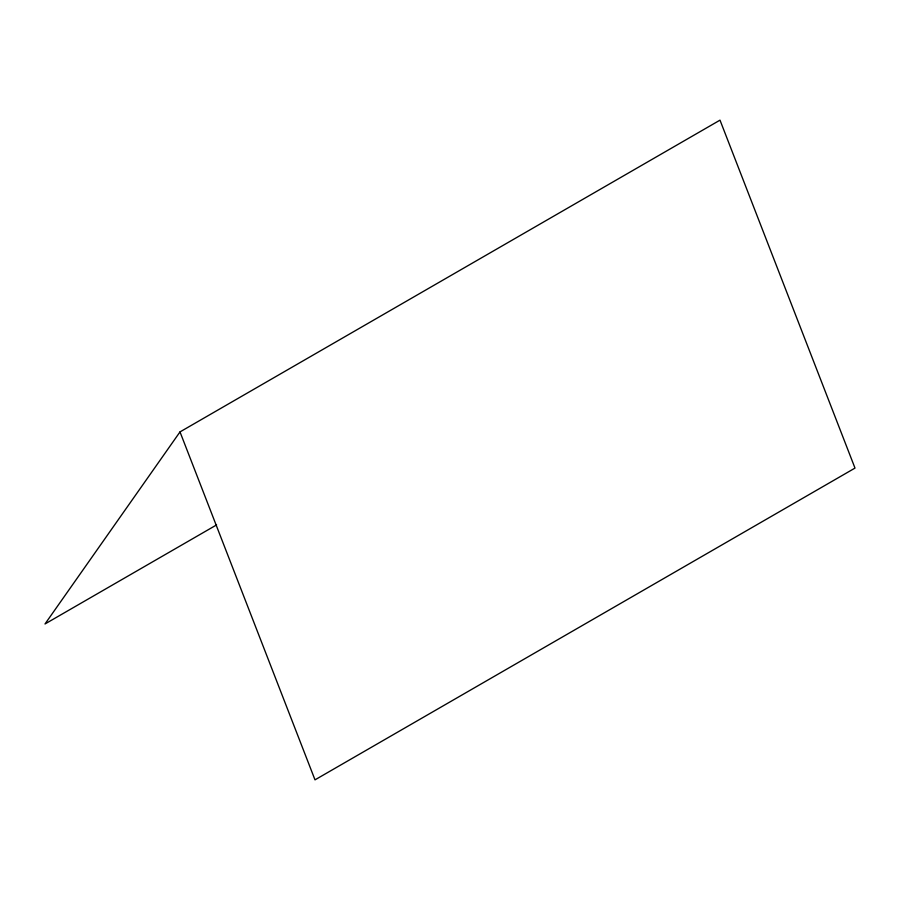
<?xml version="1.0" encoding="UTF-8"?>
<svg xmlns="http://www.w3.org/2000/svg" width="900" height="900" viewBox="0 0 900 900"><rect width="100%" height="100%" fill="white"/><g stroke="black" fill="none" stroke-linecap="round" stroke-linejoin="round"><path stroke-width="1.35" d="M180 431.91L315 779.85L855 468.09L720 120.15L180 431.91L45 623.97L216.596 524.903"/></g></svg>
